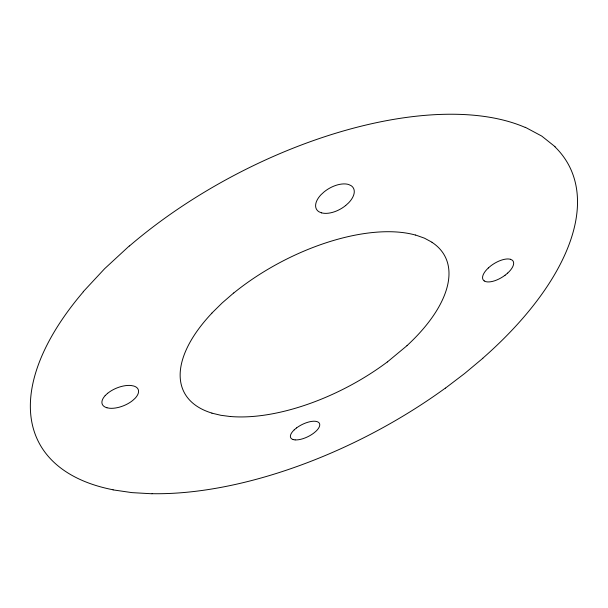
<?xml version="1.0" encoding="UTF-8"?>
<svg xmlns="http://www.w3.org/2000/svg" width="608" height="608" viewBox="0 0 608 608"><rect width="100%" height="100%" fill="white"/><g stroke="black" fill="none" stroke-linecap="round" stroke-linejoin="round"><path stroke-width="0.91" d="M83.235 291.703L104.629 268.706L129.261 245.966M105.169 395.58L107.654 393.27M211.835 313.135L222.178 302.936L233.723 292.942M294.234 429.826L296.514 427.926M488.308 267.961L491.013 265.711A17.647 7.896 -31.9 0 1 510.393 259.282M407.018 345.663L387.311 362.011M507.688 273.076L505.02 275.28M345.656 205.542L348.673 202.783A21.25 11.765 -30.1 0 0 351.128 185.676L348.627 184.505A21.25 11.765 -30.1 0 0 324.087 191.915L320.986 194.75A21.25 11.765 -30.1 0 0 319.056 211.82L321.602 212.899M482.828 358.294L464.611 373.525L445.413 388.14M152.008 493.772L131.974 492.624L113.027 489.881M295.108 439.918L293.117 439.576M230.622 416.571L220.864 415.294L211.88 413.151M106.894 407.778L109.729 408.264A19.418 9.485 -22.2 0 0 132.643 400.535L135.09 398.301A19.418 9.485 -22.2 0 0 133.821 386.042L131.024 385.495A19.418 9.485 -22.2 0 0 107.692 393.277M415.53 235.007L424.445 238.169L432.052 242.265M510.378 259.266L512.073 260.049A17.647 7.896 -31.9 0 1 507.68 273.076M484.242 280.957L485.982 281.679A17.647 7.896 -31.9 0 0 505.043 275.249M525.259 127.262L541.774 136.101L555.127 146.741M113.134 489.797A298.657 146.133 -27.6 0 1 83.402 291.734M445.352 388.109A298.536 146.011 -27.6 0 1 152.099 493.688M554.975 146.855A298.596 146.072 -27.6 0 1 482.744 358.279M129.398 246.027A298.718 146.194 -27.6 0 1 525.114 127.399M211.941 413.098A146.885 70.695 -27.6 0 1 211.903 313.15M387.273 361.996A146.855 70.665 -27.6 0 1 230.675 416.526M431.984 242.318A146.87 70.68 -27.6 0 1 406.972 345.656M233.784 292.965A146.9 70.71 -27.6 0 1 415.469 235.068M345.678 205.512A21.25 11.765 -30.1 0 1 321.64 212.861M484.295 280.934A17.647 7.896 -31.9 0 1 488.361 267.953M106.955 407.755A19.418 9.485 -22.2 0 1 105.23 395.565M295.138 439.896A16.051 6.734 -26.4 0 0 313.508 433.291L315.742 431.452A16.051 6.734 -26.4 0 0 317.148 421.648L315.187 421.26A16.051 6.734 -26.4 0 0 296.537 427.933M293.17 439.561A16.051 6.734 -26.4 0 1 294.28 429.81"/></g></svg>
